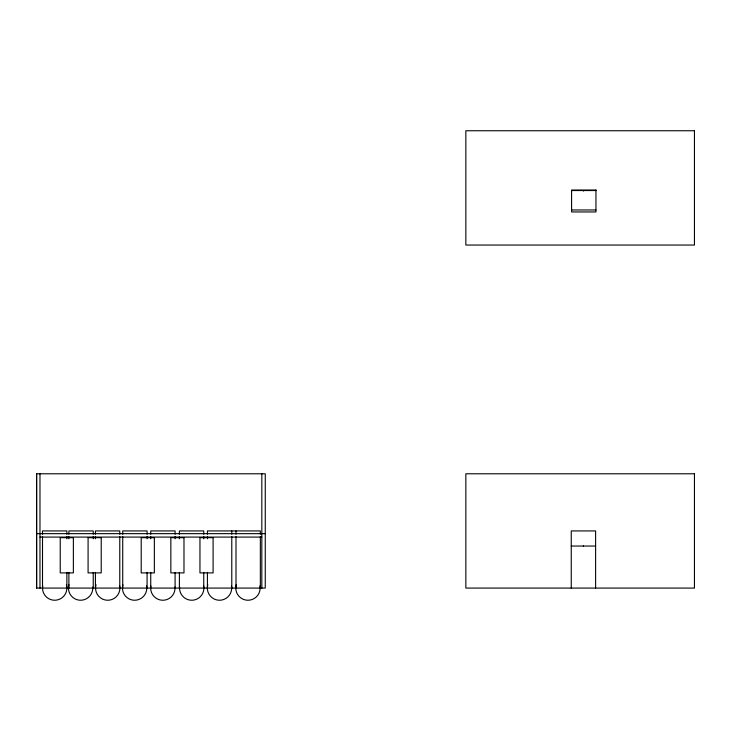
<?xml version="1.0" encoding="UTF-8"?>
<svg xmlns="http://www.w3.org/2000/svg" width="731" height="731" viewBox="0 0 731 731"><rect width="100%" height="100%" fill="white"/><g stroke="black" fill="none" stroke-linecap="round" stroke-linejoin="round"><path stroke-width="1.1" d="M571.578 190.544L595.948 190.544M571.596 209.971L595.948 209.971M36.55 533.657L265.262 533.657M39.977 537.084L261.826 537.084M571.249 546.048L595.61 546.048M42.343 588.08L36.55 588.08L36.55 473.779L265.262 473.779L265.262 588.08L150.741 588.08L150.741 572.391M150.385 588.08L42.508 588.08L42.508 536.527M595.61 588.08L595.61 530.925L571.249 530.925L571.249 588.08M583.429 190.489L583.429 191.065M583.429 545.765L583.429 546.331M261.826 473.779L261.826 588.08M260.346 534.288L260.346 530.925L207.421 530.925L207.421 534.288M260.346 536.527L260.346 588.08M235.994 530.925L235.994 534.288M235.994 536.527L235.994 588.08M231.782 530.925L231.782 534.288M231.782 536.527L231.782 588.08M207.421 536.527L207.421 538.774M207.421 572.391L207.421 588.08M203.748 534.288L203.748 530.925L179.397 530.925L179.397 534.288M203.748 536.527L203.748 538.774M203.748 572.391L203.748 588.08M179.397 536.527L179.397 538.774M179.397 572.391L179.397 588.08M175.093 534.288L175.093 530.925L150.741 530.925L150.741 534.288M175.093 536.527L175.093 538.774M175.093 572.391L175.093 588.08M150.741 536.527L150.741 538.774M147.077 534.288L147.077 530.925L122.726 530.925L122.726 534.288M147.077 536.527L147.077 538.774M147.077 572.391L147.077 588.08M122.726 536.527L122.726 588.08M119.774 534.288L119.774 530.925L95.423 530.925L95.423 534.288M119.774 536.527L119.774 588.08M95.423 536.527L95.423 538.774M95.423 572.391L95.423 588.08M93.239 534.288L93.239 530.925L68.888 530.925L68.888 534.288M93.239 536.527L93.239 538.774M93.239 572.391L93.239 588.08M68.888 536.527L68.888 538.774M68.888 572.391L68.888 588.08M66.868 534.288L66.868 530.925L42.508 530.925L42.508 534.288M66.868 536.527L66.868 538.774M66.868 572.391L66.868 588.08M39.977 473.779L39.977 588.08M36.66 473.779L36.66 588.08M66.393 584.727A12.18 12.18 0 0 1 55.273 600.242A12.18 12.18 0 0 1 42.718 585.86M92.736 586.984A12.18 12.18 0 0 1 79.469 600.197A12.18 12.18 0 0 1 68.906 584.727M119.701 585.86A12.18 12.18 0 0 1 107.146 600.242A12.18 12.18 0 0 1 96.017 584.727M146.593 585.86A12.18 12.18 0 0 1 134.038 600.242A12.18 12.18 0 0 1 122.909 584.727M174.974 586.984A12.18 12.18 0 0 1 162.273 600.242A12.18 12.18 0 0 1 150.869 585.86M203.702 585.86A12.18 12.18 0 0 1 192.299 600.242A12.18 12.18 0 0 1 179.607 586.984M231.489 585.86A12.18 12.18 0 0 1 218.934 600.242A12.18 12.18 0 0 1 207.805 584.727M259.934 585.86A12.18 12.18 0 0 1 247.38 600.242A12.18 12.18 0 0 1 236.25 584.727M694.45 130.748L465.848 130.748L465.848 245.049L694.45 245.049L694.45 130.748M595.948 190.023L571.578 190.023L571.596 211.953L595.948 211.953L595.948 190.023M694.45 473.779L465.848 473.779L465.848 588.08L694.45 588.08L694.45 473.779M73.365 537.669L60.234 537.669L60.234 572.903L73.365 572.903L73.365 537.669M101.225 537.669L88.085 537.669L88.085 572.903L101.225 572.903L101.225 537.669M154.351 537.669L141.211 537.669L141.211 572.903L154.351 572.903L154.351 537.669M183.984 537.669L170.844 537.669L170.844 572.903L183.984 572.903L183.984 537.669M213.096 537.669L199.956 537.669L199.956 572.903L213.096 572.903L213.096 537.669"/></g></svg>
